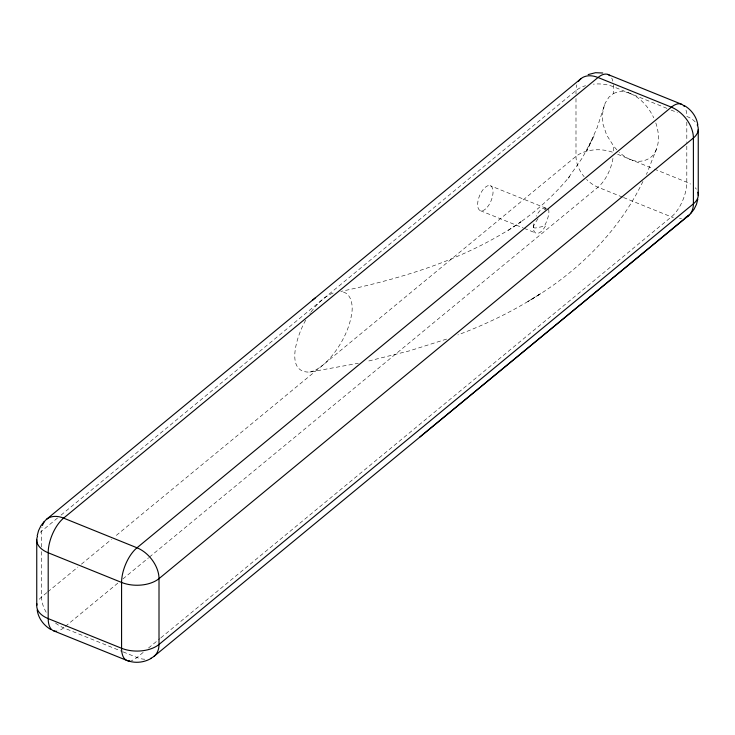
<?xml version="1.0" encoding="UTF-8"?>
<svg xmlns="http://www.w3.org/2000/svg" width="735" height="735" viewBox="0 0 735 735"><rect width="100%" height="100%" fill="white"/><g stroke="black" fill="none" stroke-linecap="round" stroke-linejoin="round"><path stroke-width="0.55" stroke-dasharray="3.67 2.76" d="M533.601 226.297L533.573 226.426A1.406 0.661 -68 0 0 533.546 227.17L533.72 227.51M613.357 84.81A26.873 12.587 -68 0 1 613.422 86.73L613.422 93.538L608.966 97.13L605.245 102.973L597.142 127.688L586.778 150.822L594.238 135.497L582.295 157.924L567.723 178.816L569.698 176.354C555.43 193.893 538.571 209.209 520.196 222.347L521.069 221.759C467.377 258.692 403.974 277.995 340.829 291.427M655.804 122.929L656.364 124.628A46.13 30.852 50.5 0 1 656.346 149.361L646.451 174.461M604.381 105.05L602.397 114.338L602.957 124.05L606.632 134.974L613.422 145.75L613.422 152.558A26.873 15.518 0 0 0 575.992 156.371L115.009 536.467M656.364 149.38C652.891 160.028 639.845 164.015 630.272 159.376M642.941 181.462C618.466 232.343 576.396 273.374 527.877 301.515L540.877 293.394C514.932 310.372 486.901 324.043 457.877 334.903M305.742 320.203C298.318 332.33 283.352 373.068 309.867 372.085L358.349 363.255M538.02 218.662L535.778 222.08A27.48 12.872 -68 0 0 534.988 223.367L534.933 223.477A8.37 3.923 -68 0 0 533.537 226.27M309.867 313.68L310.482 312.807M544.359 209.631L544.92 208.85M545.205 208.464L545.48 208.069A13.441 6.293 -68 0 0 536.164 216.182M311.098 311.943C317.171 303.867 324.585 296.049 334.306 292.548M57.514 518.037L41.601 531.166A26.873 15.518 0 0 0 40.296 532.342M61.051 515.116L575.992 90.543A26.873 15.518 0 0 1 585.529 85.692M46.902 592.621L41.601 596.995A26.873 15.518 0 0 0 39.157 599.457M47.784 591.886L77.864 567.098M81.401 564.177L111.472 539.38M65.378 626.376L118.464 582.607M122.892 578.959L148.553 557.81M149.435 557.075L598.005 187.214A26.873 12.587 -68 0 0 613.165 156.766M143.187 652.395L136.995 657.503A26.873 12.587 -68 0 1 131.317 660.646M148.498 648.022L160 638.54M160.882 637.805L671.386 216.88A26.873 12.587 -68 0 0 686.802 182.225L686.802 142.498M508.17 230.459L521.069 221.759M446.595 339.101L409.441 350.861L366.168 361.62M309.867 372.085C319.881 369.512 327.369 361.537 333.653 353.765C342.446 342.207 349.244 328.775 351.606 314.35C353.287 306.008 351.725 292.567 341.095 291.602M545.949 208.198L490.208 185.67M480.488 210.715L523.201 227.951M666.911 108.357L613.422 86.73A26.873 15.518 0 0 0 593.338 84.157M671.101 110.048L677.385 112.584M617.63 154.267L653.305 168.682M654.352 169.105L686.802 182.225A26.873 15.518 0 0 1 690.551 184.062M622.462 197.099L598.005 187.214A26.873 17.98 50.5 0 1 586.585 179.423M623.528 197.531L671.386 216.88A26.873 17.98 50.5 0 0 673.37 217.588M524.23 228.364L535.567 232.949M55.511 623.023A26.873 17.98 50.5 0 0 63.614 627.837L122.102 651.486M123.168 651.917L136.995 657.503A26.873 17.98 50.5 0 0 145.098 659.24M630.272 93.538C640.975 98.049 648.904 107.531 653.764 117.848M686.802 122.074L686.802 141.368M575.992 93.942L575.992 90.543A26.873 17.98 50.5 0 1 576.837 84.847M575.992 98.481L575.992 156.371A26.873 17.98 50.5 0 0 584.132 176.694M41.601 547.051L41.601 531.166A26.873 17.98 50.5 0 1 41.968 527.317M41.601 551.59L41.601 596.995A26.873 17.98 50.5 0 0 46.516 612.815M695.191 187.737A26.873 15.518 0 0 1 696.339 189.171M630.262 159.513A30.649 20.497 50.5 0 1 619.237 152.191M616.885 149.839A30.649 20.497 50.5 0 1 613.477 145.714M695.191 121.9A26.873 15.518 0 0 0 686.802 116.396A26.873 12.587 -68 0 0 685.718 109.212M613.477 93.621A30.649 20.497 50.5 0 1 630.262 93.4M611.695 78.066A26.873 12.587 -68 0 1 612.825 81.181M63.614 627.837A26.873 12.587 -68 0 1 57.936 630.979M681.501 218.516A26.873 17.98 50.5 0 1 679.489 218.617M533.61 223.789A13.441 6.293 -68 0 0 536.568 233.326A13.441 6.293 -68 0 0 545.48 225.957L535.778 227.951A27.48 12.872 -68 0 1 534.988 227.96A9.224 4.318 -68 0 1 533.683 227.584M548.411 209.264A13.359 3.997 -66.7 0 1 544.947 225.066M545.131 209.585A13.359 3.997 -66.7 0 1 546.537 208.703M487.342 207.141A13.441 6.293 -68 0 0 490.796 185.937A13.441 6.293 -68 0 0 477.906 201.491A13.441 6.293 -68 0 0 487.342 207.141"/><path stroke-width="1.1" d="M36.75 539.573L36.75 605.401M698.25 195.427L698.25 129.599M37.182 535.861L38.532 530.67L40.884 525.847L44.146 521.593M697.818 199.139L696.468 204.33L694.116 209.153L690.854 213.407M312.384 300.293L580.916 78.7M154.084 656.3L689.816 214.39M46.516 519.323L315.241 297.941M419.758 437.059L688.484 215.677M151.052 658.459C144.051 662.547 135.415 663.439 127.761 660.774M588.184 74.575L595.552 72.701L602.755 73.004M681.106 104.058L607.716 74.391M53.894 630.942L127.284 660.609M684.193 105.482C691.323 109.616 696.707 116.801 697.827 125.042M50.807 629.518C43.677 625.384 38.293 618.199 37.173 609.958M37.467 536.467A26.873 15.518 0 0 0 48.198 552.775L48.198 618.604A26.873 12.587 -68 0 0 56.531 631.227M36.98 603.83A26.873 15.518 0 0 0 48.198 618.604L121.578 648.27A26.873 15.518 0 0 0 159.008 644.457L693.399 203.834A26.873 15.518 0 0 0 697.855 192.239M129.911 660.894A26.873 12.587 -68 0 1 121.578 648.27L121.578 582.442A26.873 12.587 -68 0 1 136.995 547.786L671.386 107.163A26.873 12.587 -68 0 1 684.294 106.456M697.23 124.849A26.873 15.518 0 0 1 693.399 138.005L693.399 203.834A26.873 17.98 50.5 0 1 685.268 217.578M150.868 658.211A26.873 17.98 50.5 0 0 159.008 644.457L159.008 578.629A26.873 17.98 50.5 0 0 136.995 547.786L63.614 518.12A26.873 17.98 50.5 0 0 42.446 525.47M609.976 75.742A26.873 12.587 -68 0 0 598.005 77.497A26.873 17.98 50.5 0 0 578.445 81.456M598.005 77.497L63.614 518.12A26.873 12.587 -68 0 0 48.198 552.775L121.578 582.442A26.873 15.518 0 0 0 159.008 578.629L693.399 138.005A26.873 17.98 50.5 0 0 671.386 107.163L598.005 77.497"/></g></svg>
